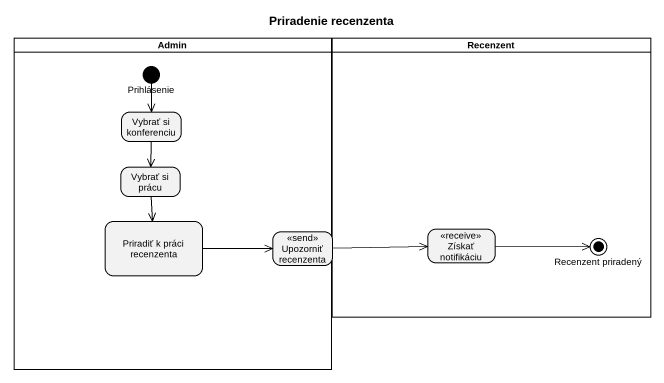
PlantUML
@startuml
title Priradenie recenzenta
hide empty description
state Admin <<partition>> {
  state Prihlásenie <<start>>
  state "Vybrať si konferenciu" as Vybrať_si_konferenciu
  state "Vybrať si prácu" as Vybrať_si_prácu
  state "Priradiť k práci recenzenta" as Priradiť_k_práci_recenzenta
  state "Upozorniť recenzenta" as Upozorniť_recenzenta <<send>>
}
state Recenzent <<partition>> {
  state "Získať notifikáciu" as Získať_notifikáciu <<receive>>
  state "Recenzent priradený" as Recenzent_priradený <<end>>
}
Prihlásenie --> Vybrať_si_konferenciu
Vybrať_si_konferenciu --> Vybrať_si_prácu
Vybrať_si_prácu --> Priradiť_k_práci_recenzenta
Priradiť_k_práci_recenzenta -right-> Upozorniť_recenzenta
Upozorniť_recenzenta -right-> Získať_notifikáciu
Získať_notifikáciu -right-> Recenzent_priradený
@enduml
